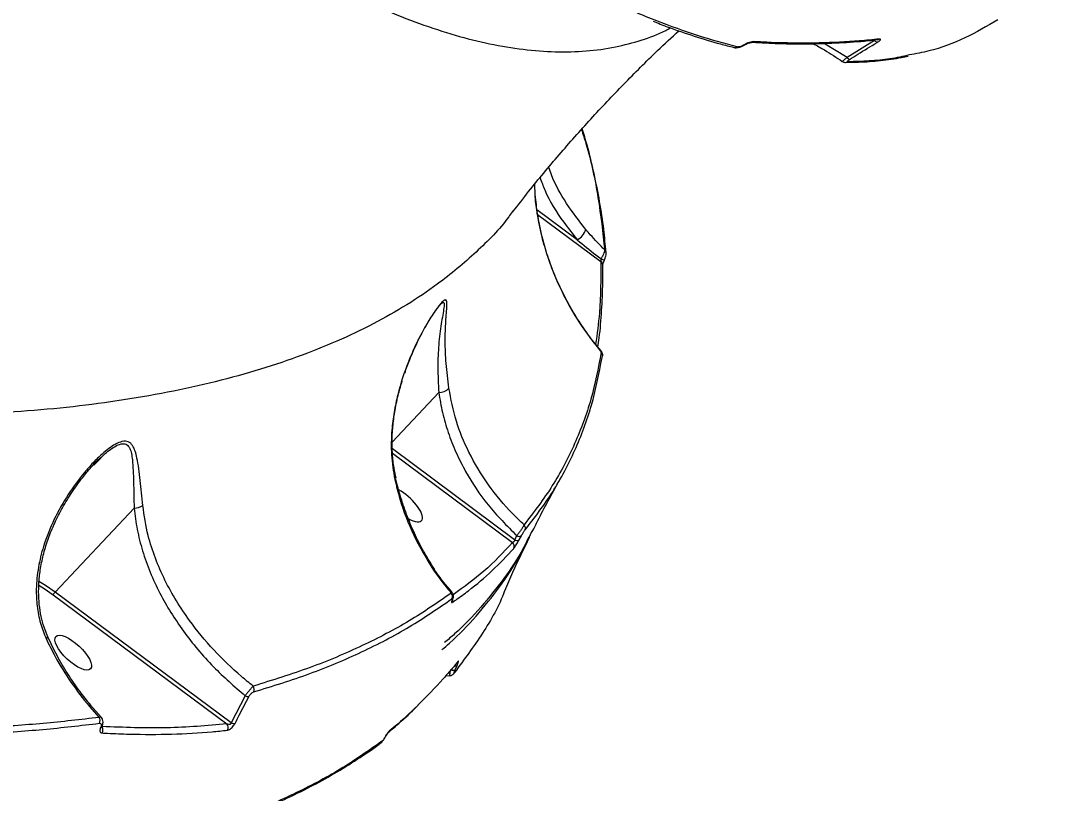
# Model space of a CAD drawing. Header units: millimetres. Extents: x -6328 to 5334, y -5037 to 4112.
# Drawn here: x -2780 to -2576.2, y 716.3 to 868.3 of the extents above; entities that cross this region are included whole.
import ezdxf

# ---------------------------------------------------------------- set-up
doc = ezdxf.new("R2010")
doc.units = ezdxf.units.MM
for name, color, linetype in [('DIKOM_ОБЪЕКТ', 7, 'Continuous'), ('DIKOM_РАЗМЕР_ЗОНА', 7, 'Continuous'), ('DIKOM_РАЗМЕР_ОБЪЕКТА', 7, 'Continuous')]:
    doc.layers.add(name, color=color, linetype=linetype)
doc.styles.add('style1', font='arial.ttf', dxfattribs={"width": 0.8})
doc.dimstyles.new('1-50', dxfattribs={"dimtxt": 300, "dimasz": 200, "dimexe": 100, "dimexo": 0, "dimgap": 100, "dimtad": 1, "dimtxsty": 'style1', "dimcen": 200, "dimclrd": 7, "dimclre": 7, "dimclrt": 7, "dimadec": 1, "dimazin": 2, "dimtfac": 1, "dimtmove": 0, "dimatfit": 2, "dimfxl": 0, "dimlwd": 25, "dimlwe": 18, "dimarcsym": 0})

# ---------------------------------------------------------------- blocks, each defined once
blk = doc.blocks.new('*D0')
at = {"layer": 'Defpoints', "color": 0, "transparency": 16777216}
for p in [(-3539.45, 760.32), (3333.52, 448.13), (3333.52, -4437.11)]:
    blk.add_point(p, dxfattribs=at)
at = {"layer": 'DIKOM_РАЗМЕР_ОБЪЕКТА', "color": 7, "lineweight": 18, "transparency": 16777216}
for p, q in [((-3539.45, 760.32), (-3539.45, -4537.11)), ((3333.52, 448.13), (3333.52, -4537.11))]:
    blk.add_line(p, q, dxfattribs=at)
at = {"layer": 'DIKOM_РАЗМЕР_ОБЪЕКТА', "color": 7, "lineweight": 25, "transparency": 16777216}
blk.add_line((-3339.45, -4437.11), (3133.52, -4437.11), dxfattribs=at)
at = {"layer": 'DIKOM_РАЗМЕР_ОБЪЕКТА', "color": 7, "transparency": 16777216}
for points in [[(-3339.45, -4403.77), (-3339.45, -4470.44), (-3539.45, -4437.11)], [(3133.52, -4403.77), (3133.52, -4470.44), (3333.52, -4437.11)]]:
    blk.add_solid(points, dxfattribs=at)
at = {"layer": 'DIKOM_РАЗМЕР_ОБЪЕКТА', "color": 7, "transparency": 16777216, "insert": (-102.96, -4183.94), "char_height": 300, "attachment_point": 5, "style": 'style1'}
blk.add_mtext('6900', dxfattribs=at)
blk = doc.blocks.new('*D2')
at = {"layer": 'Defpoints', "color": 0, "transparency": 16777216}
for p in [(-5303.77, 2121.42), (-1621.11, 2121.42), (560.33, -2395.62)]:
    blk.add_point(p, dxfattribs=at)
at = {"layer": 'DIKOM_РАЗМЕР_ОБЪЕКТА', "color": 7, "lineweight": 18, "transparency": 16777216}
for p, q in [((-1621.11, 2121.42), (-5403.77, 2121.42)), ((560.33, -2395.62), (-5403.77, -2395.62))]:
    blk.add_line(p, q, dxfattribs=at)
at = {"layer": 'DIKOM_РАЗМЕР_ОБЪЕКТА', "color": 7, "lineweight": 25, "transparency": 16777216}
blk.add_line((-5303.77, -2195.62), (-5303.77, 1921.42), dxfattribs=at)
at = {"layer": 'DIKOM_РАЗМЕР_ОБЪЕКТА', "color": 7, "transparency": 16777216}
for points in [[(-5337.11, 1921.42), (-5270.44, 1921.42), (-5303.77, 2121.42)], [(-5337.11, -2195.62), (-5270.44, -2195.62), (-5303.77, -2395.62)]]:
    blk.add_solid(points, dxfattribs=at)
at = {"layer": 'DIKOM_РАЗМЕР_ОБЪЕКТА', "color": 7, "transparency": 16777216, "insert": (-5556.94, -137.1), "char_height": 300, "attachment_point": 5, "rotation": 90, "style": 'style1'}
blk.add_mtext('4500', dxfattribs=at)
blk = doc.blocks.new('*D3')
at = {"layer": 'Defpoints', "color": 0, "transparency": 16777216}
for p in [(-1814.92, 4111.71), (-5877.98, -3895.62), (33.33, -3895.62)]:
    blk.add_point(p, dxfattribs=at)
at = {"layer": 'DIKOM_РАЗМЕР_ЗОНА', "color": 7, "lineweight": 18, "transparency": 16777216}
for p, q in [((-1814.92, 4111.71), (-5977.98, 4111.71)), ((33.33, -3895.62), (-5977.98, -3895.62))]:
    blk.add_line(p, q, dxfattribs=at)
at = {"layer": 'DIKOM_РАЗМЕР_ЗОНА', "color": 7, "lineweight": 25, "transparency": 16777216}
blk.add_line((-5877.98, 3911.71), (-5877.98, -3695.62), dxfattribs=at)
at = {"layer": 'DIKOM_РАЗМЕР_ЗОНА', "color": 7, "transparency": 16777216}
for points in [[(-5911.31, 3911.71), (-5844.65, 3911.71), (-5877.98, 4111.71)], [(-5911.31, -3695.62), (-5844.65, -3695.62), (-5877.98, -3895.62)]]:
    blk.add_solid(points, dxfattribs=at)
at = {"layer": 'DIKOM_РАЗМЕР_ЗОНА', "color": 7, "transparency": 16777216, "insert": (-6131.15, 108.05), "char_height": 300, "attachment_point": 5, "rotation": 90, "style": 'style1'}
blk.add_mtext('8000', dxfattribs=at)

msp = doc.modelspace()

# ---------------------------------------------------------------- linework, layer by layer
at = {"layer": 'DIKOM_ОБЪЕКТ', "color": 7, "linetype": 'Continuous', "lineweight": 15}
for p, q in [((-2611.921, 864.475), (-2617.351, 861.128)), ((-2611.367, 864.616), (-2611.39, 864.614)), ((-2611.367, 864.616), (-2611.37, 864.616)), ((-2637.49, 863.6), (-2637.482, 863.605)), ((-2617.351, 861.128), (-2621.997, 863.901)), ((-2678.888, 836.096), (-2678.79, 834.099)), ((-2683.118, 830.951), (-2683.225, 830.798)), ((-2670.46, 825.231), (-2678.424, 831.145)), ((-2678.282, 830.22), (-2665.793, 820.946)), ((-2665.129, 821.243), (-2665.059, 821.42)), ((-2665.125, 821.241), (-2665.125, 821.241)), ((-2706.894, 785.435), (-2697.723, 795.157)), ((-2682.804, 766.21), (-2706.857, 784.072)), ((-2706.834, 783.236), (-2683.193, 765.68)), ((-2765.632, 780.892), (-2764.343, 782.216)), ((-2706.24, 778.277), (-2706.238, 778.268)), ((-2773.264, 755.912), (-2757.691, 772.422)), ((-2682.36, 767.012), (-2682.804, 766.21)), ((-2681.909, 766.168), (-2681.466, 766.967)), ((-2773.6, 755.342), (-2739.428, 729.965)), ((-2738.604, 730.174), (-2773.264, 755.912)), ((-2694.492, 740.618), (-2694.106, 741.48)), ((-2696.31, 739.462), (-2695.606, 739.45)), ((-2735.848, 735.505), (-2738.604, 730.174)), ((-2766.502, 733.417), (-2764.575, 731.248)), ((-2764.153, 731.286), (-2766.267, 733.636))]:
    msp.add_line(p, q, dxfattribs=at)
at = {"layer": 'DIKOM_ОБЪЕКТ', "color": 7, "linetype": 'Continuous', "lineweight": 15, "flags": 128}
for points in [[(-2637.581, 863.605), (-2637.504, 863.595), (-2637.49, 863.6)], [(-2706.238, 778.268), (-2706.237, 778.266), (-2706.265, 778.175), (-2706.374, 778.069)], [(-2776.462, 757.253), (-2775.431, 756.614), (-2773.6, 755.342)], [(-2773.264, 755.912), (-2775.152, 757.224), (-2776.422, 758.005)], [(-2694.993, 754.458), (-2695.006, 754.43), (-2695.085, 754.317)], [(-2693.947, 742.248), (-2694.02, 742.117), (-2694.059, 742.065)], [(-2708.277, 727.383), (-2708.257, 727.378), (-2708.257, 727.379)]]:
    msp.add_lwpolyline(points, dxfattribs=at)
at = {"layer": 'DIKOM_ОБЪЕКТ', "color": 7, "linetype": 'Continuous', "lineweight": 15}
for centre, radius, start, end in [((-2466.207, 526.146), 472.974, 128.08672, 145.2572), ((-2611.109, 864.973), 0.953, 211.49827, 250.55411), ((-2611.455, 865.396), 0.786, 276.47027, 303.16502), ((-2639.446, 863.889), 0.842, 255.05076, 303.12895), ((-2636.105, 864.831), 0.743, 266.43784, 305.69983), ((-2617.64, 861.015), 0.869, 268.94625, 302.86274), ((-2616.544, 861.645), 0.958, 212.63291, 251.7384), ((-2672.079, 828.259), 3.434, 298.14107, 343.28902), ((-2665.603, 822.625), 0.83, 5.66566, 48.34712), ((-2663.919, 825.331), 4.265, 243.75844, 253.57549), ((-2666.25, 820.26), 0.824, 2.65713, 56.33579), ((-2666.315, 802.484), 0.86, 331.32238, 46.88758), ((-2697.727, 797.817), 2.66, 270.07014, 318.54574), ((-2757.761, 775.733), 3.313, 271.21055, 302.36786), ((-2681.621, 768.503), 0.957, 332.45158, 42.62739), ((-2681.876, 767.715), 0.853, 235.47258, 298.76002), ((-2683.841, 764.945), 0.98, 332.90106, 48.55388), ((-2682.321, 766.916), 0.855, 235.65153, 298.86919), ((-2698.88, 760.499), 0.275, 294.72252, 340.68569), ((-2772.388, 755.011), 1.257, 134.2108, 164.74645), ((-2696.028, 755.059), 1.01, 332.84224, 40.15126), ((-2695.887, 754.372), 0.965, 331.01388, 10.83305), ((-2775.209, 747.299), 0.574, 289.73707, 338.54375), ((-2694.896, 741.502), 0.972, 239.84127, 294.54659), ((-2694.431, 742.01), 0.622, 252.16421, 301.51981), ((-2735.179, 736.752), 1.127, 333.28452, 34.62876), ((-2735.293, 736.589), 1.217, 242.87641, 280.15236), ((-2767.734, 734.997), 2.003, 307.95726, 317.79693), ((-2765.617, 730.629), 1.212, 333.36226, 30.666), ((-2740.288, 729.269), 1.106, 330.49655, 38.99472), ((-2738.064, 731.276), 1.228, 243.87242, 281.04481), ((-2764.298, 729.614), 0.311, 276.46666, 330.82371), ((-2764.969, 728.786), 1.142, 327.92864, 35.10348), ((-2708.172, 728.841), 0.777, 310.1003, 336.98607), ((-2709.617, 726.893), 0.82, 306.2586, 336.47712)]:
    msp.add_arc(centre, radius, start, end, dxfattribs=at)
for start_param, end_param in [(3.2685895, 5.3406398), (2.1234115, 3.2685895)]:
    msp.add_ellipse((-2704.541, 773.136), major_axis=(-3.408, 3.188), ratio=0.3710053, start_param=start_param, end_param=end_param, dxfattribs=at)
msp.add_ellipse((-2769.688, 743.987), major_axis=(-3.408, 3.188), ratio=0.3710053, dxfattribs=at)
for points, knots in [([(-2754.743, 898.379), (-2751.398, 895.921), (-2744.696, 890.995), (-2734.929, 884.567), (-2725.383, 878.856), (-2716.651, 874.243), (-2708.695, 870.572), (-2701.464, 867.707), (-2694.448, 865.418), (-2687.637, 863.712), (-2681.062, 862.612), (-2674.726, 862.131), (-2668.668, 862.289), (-2663.022, 863.062), (-2657.819, 864.465), (-2654.232, 865.775), (-2652.422, 866.773), (-2652.114, 866.943)], [0, 0, 0, 0, 0.0793103, 0.1589138, 0.2387143, 0.3188132, 0.3850135, 0.451328, 0.5181795, 0.5851494, 0.6529768, 0.7209292, 0.7894466, 0.8580944, 0.9223913, 0.9867972, 1, 1, 1, 1]), ([(-2638.986, 863.184), (-2641.557, 863.887), (-2646.704, 865.294), (-2654.791, 868.229), (-2663.124, 871.717), (-2668.898, 874.589), (-2671.788, 876.026)], [0, 0, 0, 0, 0.2489043, 0.4982428, 0.7488998, 1, 1, 1, 1]), ([(-2587.67, 868.518), (-2589.798, 867.274), (-2594.061, 864.782), (-2599.923, 862.563), (-2603.783, 861.852), (-2605.077, 861.614)], [0, 0, 0, 0, 0.398675, 0.7984407, 1, 1, 1, 1]), ([(-2655.521, 868.245), (-2654.598, 867.878), (-2651.868, 866.795), (-2647.455, 865.303), (-2643.086, 863.947), (-2640.532, 863.319), (-2639.66, 863.104)], [0, 0, 0, 0, 0.1686101, 0.4987345, 0.8287369, 1, 1, 1, 1]), ([(-2683.132, 830.729), (-2682.105, 832.064), (-2679.182, 835.866), (-2674.072, 841.961), (-2667.846, 849.006), (-2661.37, 855.839), (-2655.59, 861.629), (-2651.858, 865.075), (-2650.458, 866.369)], [0, 0, 0, 0, 0.1065551, 0.3031844, 0.498424, 0.6922065, 0.8844879, 1, 1, 1, 1]), ([(-2635.985, 864.098), (-2634.259, 864.007), (-2630.435, 863.806), (-2624.733, 863.775), (-2618.866, 863.971), (-2614.422, 864.264), (-2611.997, 864.568), (-2611.389, 864.644)], [0, 0, 0, 0, 0.1988158, 0.440206, 0.6805952, 0.9199937, 1, 1, 1, 1]), ([(-2611.025, 864.739), (-2611.343, 864.704), (-2612.932, 864.531), (-2617.136, 864.164), (-2623.832, 863.88), (-2630.516, 863.956), (-2634.535, 864.167), (-2635.671, 864.227)], [0, 0, 0, 0, 0.0413727, 0.2068703, 0.53815, 0.8694302, 1, 1, 1, 1]), ([(-2611.426, 864.074), (-2611.317, 864.143), (-2611.098, 864.281), (-2610.872, 864.466), (-2610.753, 864.611), (-2610.749, 864.71), (-2610.849, 864.751), (-2610.974, 864.742), (-2611.025, 864.739)], [0, 0, 0, 0, 0.1643489, 0.329157, 0.4897515, 0.661608, 0.8613781, 1, 1, 1, 1]), ([(-2639.647, 863.075), (-2639.559, 863.057), (-2639.331, 863.009), (-2638.895, 863.047), (-2638.341, 863.184), (-2637.921, 863.381), (-2637.736, 863.468)], [0, 0, 0, 0, 0.13988, 0.3612502, 0.7191465, 1, 1, 1, 1]), ([(-2637.581, 863.605), (-2637.621, 863.582), (-2637.781, 863.49), (-2638.089, 863.348), (-2638.458, 863.226), (-2638.779, 863.161), (-2638.917, 863.176), (-2638.986, 863.184)], [0, 0, 0, 0, 0.0798484, 0.318135, 0.5555822, 0.7774002, 1, 1, 1, 1]), ([(-2637.736, 863.468), (-2637.721, 863.475), (-2637.633, 863.512), (-2637.558, 863.566), (-2637.496, 863.611)], [0, 0, 0, 0, 0.1747895, 1, 1, 1, 1]), ([(-2635.671, 864.227), (-2635.796, 864.223), (-2636.047, 864.216), (-2636.567, 864.075), (-2637.104, 863.868), (-2637.432, 863.687), (-2637.581, 863.605)], [0, 0, 0, 0, 0.2591499, 0.5177317, 0.7812284, 1, 1, 1, 1]), ([(-2637.481, 863.602), (-2637.436, 863.63), (-2637.295, 863.714), (-2637.003, 863.851), (-2636.656, 863.984), (-2636.361, 864.062), (-2636.2, 864.089), (-2636.134, 864.088), (-2636.146, 864.089), (-2636.147, 864.089)], [0, 0, 0, 0, 0.0899515, 0.2782624, 0.4994753, 0.710137, 0.8688953, 0.9819806, 1, 1, 1, 1]), ([(-2624.016, 863.837), (-2623.265, 863.428), (-2621.285, 862.35), (-2619.431, 861.107), (-2618.279, 860.335)], [0, 0, 0, 0, 0.3789801, 1, 1, 1, 1]), ([(-2616.844, 860.735), (-2616.306, 861.072), (-2614.51, 862.197), (-2612.696, 863.301), (-2611.426, 864.074)], [0, 0, 0, 0, 0.2996328, 1, 1, 1, 1]), ([(-2618.277, 860.336), (-2618.204, 860.293), (-2618.052, 860.201), (-2617.824, 860.15), (-2617.693, 860.151), (-2617.642, 860.152)], [0, 0, 0, 0, 0.3568196, 0.7472471, 1, 1, 1, 1]), ([(-2617.351, 861.128), (-2617.496, 861.004), (-2617.788, 860.755), (-2618.097, 860.492), (-2618.27, 860.347), (-2618.269, 860.35), (-2618.269, 860.352)], [0, 0, 0, 0, 0.274137, 0.5484225, 0.8207593, 1, 1, 1, 1]), ([(-2617.434, 860.186), (-2616.656, 860.185), (-2614.385, 860.18), (-2610.78, 860.494), (-2607.521, 860.898), (-2605.755, 861.298), (-2605.327, 861.394)], [0, 0, 0, 0, 0.1834829, 0.5358649, 0.8875551, 1, 1, 1, 1]), ([(-2617.169, 860.285), (-2617.175, 860.286), (-2617.223, 860.286), (-2617.278, 860.305), (-2617.28, 860.37), (-2617.205, 860.468), (-2617.059, 860.594), (-2616.916, 860.688), (-2616.844, 860.735)], [0, 0, 0, 0, 0.0354343, 0.257347, 0.4482178, 0.6281242, 0.8143664, 1, 1, 1, 1]), ([(-2605.077, 861.614), (-2606.344, 861.324), (-2610.15, 860.452), (-2614.36, 860.352), (-2617.169, 860.285)], [0, 0, 0, 0, 0.3327035, 1, 1, 1, 1]), ([(-2669.613, 846.929), (-2669.323, 846.02), (-2667.859, 841.434), (-2666.198, 833.476), (-2665.434, 826.659), (-2665.051, 823.245)], [0, 0, 0, 0, 0.1098434, 0.5542996, 1, 1, 1, 1]), ([(-2664.797, 822.704), (-2664.93, 824.224), (-2665.216, 827.516), (-2666.005, 832.705), (-2667.104, 838.237), (-2668.253, 843.033), (-2669.146, 846.017), (-2669.468, 847.094)], [0, 0, 0, 0, 0.1943362, 0.4207347, 0.6469972, 0.8726554, 1, 1, 1, 1]), ([(-2668.79, 827.272), (-2670.09, 828.954), (-2672.714, 832.352), (-2675.039, 836.533), (-2675.904, 838.996), (-2676.076, 839.483)], [0, 0, 0, 0, 0.4403286, 0.8892317, 1, 1, 1, 1]), ([(-2677.775, 837.436), (-2677.484, 836.633), (-2676.369, 833.562), (-2673.826, 829.465), (-2671.366, 826.371), (-2670.46, 825.231)], [0, 0, 0, 0, 0.1827956, 0.6987229, 1, 1, 1, 1]), ([(-2678.79, 834.099), (-2678.652, 832.807), (-2678.237, 828.926), (-2676.652, 822.447), (-2673.774, 815.284), (-2670.125, 808.742), (-2667.202, 805), (-2665.727, 803.112)], [0, 0, 0, 0, 0.1161126, 0.348861, 0.5873476, 0.791863, 1, 1, 1, 1]), ([(-2678.322, 830.429), (-2678.339, 830.512), (-2678.579, 831.742), (-2678.677, 832.982), (-2678.768, 834.139)], [0, 0, 0, 0, 0.0670901, 1, 1, 1, 1]), ([(-2683.225, 830.798), (-2683.464, 830.448), (-2685.43, 827.577), (-2690.269, 822.742), (-2697.044, 817.001), (-2703.956, 812.374), (-2710.555, 808.633), (-2717.741, 805.212), (-2725.5, 802.121), (-2733.857, 799.363), (-2742.775, 796.961), (-2752.252, 794.925), (-2762.068, 793.298), (-2772.172, 792.066), (-2782.53, 791.206), (-2793.302, 790.704), (-2803.576, 790.574), (-2813.217, 790.723), (-2822.143, 791.065), (-2831.273, 791.622), (-2841.651, 792.459), (-2849.127, 793.295), (-2853.414, 793.774)], [0, 0, 0, 0, 0.0102855, 0.0842928, 0.1585654, 0.2106711, 0.2629601, 0.3153408, 0.3683845, 0.4215227, 0.4753349, 0.5292447, 0.5833504, 0.6347437, 0.6861371, 0.7378668, 0.7895966, 0.8288741, 0.8681516, 0.9075771, 0.9470026, 1, 1, 1, 1]), ([(-2665.664, 803.257), (-2666.157, 803.834), (-2667.544, 805.454), (-2669.573, 808.316), (-2671.753, 811.804), (-2673.66, 815.436), (-2675.293, 819.163), (-2676.625, 822.959), (-2677.666, 826.715), (-2678.109, 829.22), (-2678.322, 830.429)], [0, 0, 0, 0, 0.0742157, 0.2086887, 0.3431891, 0.4777128, 0.6120963, 0.744661, 0.876689, 1, 1, 1, 1]), ([(-2665.051, 823.245), (-2666.021, 824.231), (-2667.32, 825.551), (-2668.493, 826.924), (-2668.79, 827.272)], [0, 0, 0, 0, 0.7468213, 1, 1, 1, 1]), ([(-2670.46, 825.231), (-2669.236, 824.239), (-2667.694, 822.989), (-2666.128, 821.76), (-2665.805, 821.506)], [0, 0, 0, 0, 0.7939405, 1, 1, 1, 1]), ([(-2665.051, 823.245), (-2665.064, 823.133), (-2665.089, 822.91), (-2665.292, 822.404), (-2665.546, 821.917), (-2665.736, 821.616), (-2665.805, 821.506)], [0, 0, 0, 0, 0.2783905, 0.5566671, 0.8378786, 1, 1, 1, 1]), ([(-2665.059, 821.42), (-2665.016, 821.524), (-2664.89, 821.832), (-2664.775, 822.25), (-2664.784, 822.569), (-2664.787, 822.701)], [0, 0, 0, 0, 0.2304971, 0.6834764, 1, 1, 1, 1]), ([(-2665.793, 820.946), (-2665.815, 817.526), (-2665.852, 811.867), (-2666.56, 806.706), (-2666.841, 804.663)], [0, 0, 0, 0, 0.6043075, 1, 1, 1, 1]), ([(-2666.378, 804.11), (-2666.291, 804.717), (-2665.956, 807.049), (-2665.636, 811.298), (-2665.404, 816.082), (-2665.439, 819.15), (-2665.452, 820.3)], [0, 0, 0, 0, 0.1192447, 0.4580489, 0.796884, 1, 1, 1, 1]), ([(-2665.805, 821.506), (-2665.806, 821.48), (-2665.81, 821.389), (-2665.812, 821.236), (-2665.807, 821.062), (-2665.797, 820.983), (-2665.793, 820.946)], [0, 0, 0, 0, 0.1262397, 0.4366032, 0.7262042, 1, 1, 1, 1]), ([(-2665.426, 820.285), (-2665.426, 820.284), (-2665.426, 820.277), (-2665.423, 820.326), (-2665.403, 820.433), (-2665.351, 820.639), (-2665.259, 820.921), (-2665.169, 821.134), (-2665.123, 821.24)], [0, 0, 0, 0, 0.0416782, 0.1530787, 0.3021117, 0.5005829, 0.7490341, 1, 1, 1, 1]), ([(-2695.733, 796.056), (-2695.937, 797.693), (-2696.35, 801.012), (-2696.494, 805.376), (-2696.38, 808.615), (-2696.213, 810.847), (-2696.105, 812.319), (-2696.125, 813.286), (-2696.452, 813.504), (-2697.051, 813.042), (-2697.819, 812.119), (-2698.643, 810.963), (-2699.961, 808.926), (-2701.758, 805.706), (-2704, 800.731), (-2705.594, 795.862), (-2706.557, 791.3), (-2707.048, 787.353), (-2707.174, 782.868), (-2706.643, 779.685), (-2706.374, 778.069)], [0, 0, 0, 0, 0.0820687, 0.1664748, 0.2508371, 0.2940036, 0.3376005, 0.3839912, 0.4157853, 0.4428447, 0.469835, 0.4939799, 0.5187256, 0.588613, 0.6603826, 0.7589133, 0.8094734, 0.8604908, 0.9291629, 1, 1, 1, 1]), ([(-2700.911, 807.072), (-2700.547, 807.731), (-2699.917, 808.872), (-2699.03, 810.293), (-2698.335, 811.321), (-2697.844, 811.98), (-2697.522, 812.363), (-2697.459, 812.426), (-2697.448, 812.437)], [0, 0, 0, 0, 0.3039546, 0.5255801, 0.7094383, 0.8636619, 0.9769273, 1, 1, 1, 1]), ([(-2697.445, 812.434), (-2697.425, 812.459), (-2697.172, 812.763), (-2696.838, 812.968), (-2696.603, 812.774), (-2696.693, 811.853), (-2696.939, 810.446), (-2697.342, 808.108), (-2697.764, 804.751), (-2697.991, 800.232), (-2697.813, 796.861), (-2697.723, 795.157)], [0, 0, 0, 0, 0.0046985, 0.0581707, 0.122796, 0.2094179, 0.307202, 0.4063772, 0.610301, 0.8029642, 1, 1, 1, 1]), ([(-2704.41, 799.007), (-2704.096, 799.906), (-2703.437, 801.793), (-2702.247, 804.445), (-2701.381, 806.24), (-2700.926, 807.045), (-2700.911, 807.072)], [0, 0, 0, 0, 0.3190037, 0.6701672, 0.988922, 1, 1, 1, 1]), ([(-2665.708, 803.22), (-2665.699, 803.219), (-2665.678, 803.217), (-2665.71, 803.149), (-2665.727, 803.112)], [0, 0, 0, 0, 0.4514843, 1, 1, 1, 1]), ([(-2665.467, 802.359), (-2665.458, 802.414), (-2665.436, 802.554), (-2665.468, 802.827), (-2665.555, 803.079), (-2665.665, 803.192), (-2665.7, 803.228)], [0, 0, 0, 0, 0.2100511, 0.5273506, 0.8495815, 1, 1, 1, 1]), ([(-2665.727, 803.112), (-2666.332, 799.993), (-2667.544, 793.744), (-2670.839, 785.01), (-2675.135, 776.714), (-2678.987, 771.674), (-2680.916, 769.151)], [0, 0, 0, 0, 0.2481019, 0.4969506, 0.748088, 1, 1, 1, 1]), ([(-2680.772, 768.06), (-2678.868, 770.548), (-2675.054, 775.533), (-2670.751, 783.788), (-2667.41, 792.567), (-2666.178, 798.9), (-2665.561, 802.072)], [0, 0, 0, 0, 0.248104, 0.4969539, 0.7480901, 1, 1, 1, 1]), ([(-2706.113, 778.298), (-2706.26, 778.98), (-2706.595, 780.538), (-2706.867, 783.088), (-2706.953, 785.914), (-2706.76, 788.821), (-2706.332, 791.86), (-2705.732, 794.751), (-2705.167, 796.612), (-2704.922, 797.422)], [0, 0, 0, 0, 0.1096738, 0.2504204, 0.3961473, 0.5450855, 0.6979131, 0.8686135, 1, 1, 1, 1]), ([(-2697.723, 795.157), (-2697.502, 793.843), (-2697.059, 791.205), (-2695.907, 787.287), (-2694.395, 783.41), (-2691.949, 778.563), (-2688.196, 772.866), (-2684.321, 768.98), (-2682.36, 767.012)], [0, 0, 0, 0, 0.1259502, 0.2528128, 0.3825023, 0.5131454, 0.7535727, 1, 1, 1, 1]), ([(-2680.916, 769.151), (-2681.666, 769.859), (-2684.252, 772.304), (-2688.137, 776.981), (-2691.837, 783.153), (-2694.485, 789.571), (-2695.314, 793.88), (-2695.733, 796.056)], [0, 0, 0, 0, 0.0953049, 0.3289405, 0.5680093, 0.7817927, 1, 1, 1, 1]), ([(-2755.988, 772.935), (-2756.155, 774.621), (-2756.408, 777.171), (-2756.763, 780.207), (-2757.067, 782.134), (-2757.454, 783.67), (-2757.958, 784.82), (-2758.764, 785.598), (-2759.985, 785.651), (-2761.366, 785.054), (-2762.697, 784.165), (-2764.173, 782.949), (-2765.79, 781.371), (-2768.09, 778.782), (-2770.773, 775.136), (-2773.538, 770.267), (-2775.485, 765.42), (-2776.627, 760.784), (-2777.035, 756.832), (-2776.859, 753.124), (-2776.249, 749.811), (-2775.418, 747.755), (-2775.016, 746.76)], [0, 0, 0, 0, 0.0866941, 0.1311764, 0.1760726, 0.2081975, 0.2409001, 0.2744194, 0.3082509, 0.337742, 0.3650519, 0.393035, 0.4327007, 0.4727589, 0.5545429, 0.6396923, 0.7264108, 0.7889965, 0.8528476, 0.9020912, 0.9525885, 1, 1, 1, 1]), ([(-2764.343, 782.216), (-2764.118, 782.456), (-2763.55, 783.062), (-2762.554, 783.84), (-2761.399, 784.639), (-2760.241, 785.142), (-2759.541, 785.114), (-2758.955, 784.833), (-2758.525, 784.269), (-2758.203, 783.178), (-2757.992, 781.722), (-2757.875, 779.847), (-2757.786, 776.767), (-2757.729, 774.168), (-2757.691, 772.422)], [0, 0, 0, 0, 0.0398049, 0.1007327, 0.1628599, 0.2303372, 0.2965793, 0.3092076, 0.3882006, 0.4620925, 0.5375878, 0.6508828, 0.7653175, 1, 1, 1, 1]), ([(-2774.65, 747.101), (-2774.852, 747.551), (-2775.353, 748.662), (-2775.902, 750.599), (-2776.331, 752.89), (-2776.523, 755.345), (-2776.461, 757.936), (-2776.13, 760.693), (-2775.514, 763.58), (-2774.584, 766.561), (-2773.35, 769.563), (-2771.809, 772.574), (-2769.959, 775.574), (-2768.047, 778.214), (-2766.29, 780.34), (-2765.134, 781.612), (-2764.533, 782.149), (-2764.404, 782.264)], [0, 0, 0, 0, 0.0375308, 0.0928439, 0.1513782, 0.2132905, 0.2787308, 0.3479849, 0.4247308, 0.5044173, 0.5877686, 0.6752123, 0.7669311, 0.863086, 0.9311121, 0.9852689, 1, 1, 1, 1]), ([(-2706.374, 778.069), (-2706.063, 776.798), (-2705.15, 773.071), (-2702.83, 766.967), (-2700.131, 762.507), (-2698.765, 760.249)], [0, 0, 0, 0, 0.2035485, 0.5968373, 1, 1, 1, 1]), ([(-2698.572, 760.439), (-2699.224, 761.463), (-2700.588, 763.606), (-2702.35, 767.042), (-2703.93, 770.683), (-2705.197, 774.428), (-2705.931, 776.972), (-2706.176, 778.265), (-2706.178, 778.276)], [0, 0, 0, 0, 0.1851952, 0.38753, 0.5907951, 0.7945653, 0.9982833, 1, 1, 1, 1]), ([(-2679.21, 768.001), (-2678.959, 768.499), (-2677.403, 771.594), (-2675.612, 775.03), (-2673.932, 777.908), (-2673.726, 778.261)], [0, 0, 0, 0, 0.1438778, 0.8950398, 1, 1, 1, 1]), ([(-2734.252, 737.393), (-2735.026, 738.022), (-2737.773, 740.254), (-2742.131, 744.466), (-2746.328, 749.525), (-2749.439, 754.176), (-2751.7, 758.262), (-2753.568, 762.552), (-2755.177, 767.444), (-2755.696, 770.958), (-2755.988, 772.935)], [0, 0, 0, 0, 0.0672692, 0.2386087, 0.4121732, 0.520863, 0.630243, 0.7420328, 0.8547814, 1, 1, 1, 1]), ([(-2757.691, 772.422), (-2757.517, 771.013), (-2757.169, 768.185), (-2756.077, 763.97), (-2754.587, 759.789), (-2752.707, 755.739), (-2750.502, 751.862), (-2748.002, 748.154), (-2745.186, 744.581), (-2741.278, 740.227), (-2737.972, 737.352), (-2735.848, 735.505)], [0, 0, 0, 0, 0.1002261, 0.2013165, 0.3048778, 0.409185, 0.5093687, 0.6100991, 0.7124192, 0.8152392, 1, 1, 1, 1]), ([(-2680.916, 769.151), (-2680.967, 769.044), (-2681.069, 768.83), (-2681.368, 768.351), (-2681.734, 767.822), (-2682.081, 767.359), (-2682.285, 767.106), (-2682.36, 767.012)], [0, 0, 0, 0, 0.2193575, 0.4388247, 0.6560351, 0.873298, 1, 1, 1, 1]), ([(-2697.119, 744.58), (-2696.612, 745.001), (-2694.122, 747.07), (-2690.279, 751.157), (-2685.655, 756.882), (-2682.198, 762.093), (-2680.538, 765.521), (-2679.932, 766.772)], [0, 0, 0, 0, 0.0664396, 0.3263601, 0.5867499, 0.8492635, 1, 1, 1, 1]), ([(-2679.292, 768.043), (-2679.871, 766.862), (-2681.483, 763.578), (-2684.839, 758.53), (-2689.355, 752.911), (-2693.291, 748.724), (-2695.919, 746.538), (-2696.591, 745.98)], [0, 0, 0, 0, 0.1429599, 0.3976999, 0.6544826, 0.9117159, 1, 1, 1, 1]), ([(-2684.714, 756.18), (-2684.193, 757.4), (-2682.672, 760.961), (-2680.958, 764.438), (-2679.832, 766.723)], [0, 0, 0, 0, 0.342805, 1, 1, 1, 1]), ([(-2681.466, 766.967), (-2681.424, 767.042), (-2681.335, 767.2), (-2681.178, 767.461), (-2681.017, 767.716), (-2680.87, 767.934), (-2680.805, 768.018), (-2680.772, 768.06)], [0, 0, 0, 0, 0.1798431, 0.3800933, 0.581207, 0.7906976, 1, 1, 1, 1]), ([(-2695.043, 753.904), (-2694.826, 754.051), (-2693.742, 754.785), (-2691.03, 756.763), (-2687.105, 760.039), (-2684.348, 763.011), (-2682.969, 764.499)], [0, 0, 0, 0, 0.0480628, 0.2403225, 0.6198794, 1, 1, 1, 1]), ([(-2683.193, 765.68), (-2685.007, 763.737), (-2688.536, 759.956), (-2692.799, 756.888), (-2694.87, 755.396)], [0, 0, 0, 0, 0.5139669, 1, 1, 1, 1]), ([(-2682.804, 766.21), (-2682.809, 766.163), (-2682.818, 766.079), (-2682.852, 765.976), (-2682.892, 765.888), (-2682.929, 765.83), (-2682.986, 765.763), (-2683.031, 765.727), (-2683.108, 765.686), (-2683.155, 765.682), (-2683.193, 765.68)], [0, 0, 0, 0, 0.1793224, 0.3191654, 0.36903, 0.5165529, 0.5564664, 0.716577, 0.7656539, 1, 1, 1, 1]), ([(-2682.969, 764.499), (-2682.919, 764.56), (-2682.819, 764.684), (-2682.592, 765.02), (-2682.343, 765.417), (-2682.104, 765.818), (-2681.971, 766.057), (-2681.909, 766.168)], [0, 0, 0, 0, 0.2131431, 0.4264747, 0.630601, 0.8289228, 1, 1, 1, 1]), ([(-2695.061, 755.85), (-2695.534, 756.386), (-2696.722, 757.736), (-2697.885, 759.279), (-2698.543, 760.302), (-2698.616, 760.414)], [0, 0, 0, 0, 0.3701422, 0.9308351, 1, 1, 1, 1]), ([(-2698.765, 760.249), (-2697.796, 758.902), (-2696.678, 757.348), (-2695.423, 755.903), (-2695.256, 755.71)], [0, 0, 0, 0, 0.8666345, 1, 1, 1, 1]), ([(-2695.256, 755.71), (-2697.952, 753.846), (-2703.352, 750.113), (-2712.695, 745.264), (-2722.876, 740.925), (-2730.456, 738.571), (-2734.252, 737.393)], [0, 0, 0, 0, 0.2482753, 0.4972305, 0.7482641, 1, 1, 1, 1]), ([(-2734.173, 736.246), (-2730.424, 737.41), (-2722.915, 739.741), (-2712.752, 744.057), (-2703.337, 748.926), (-2697.867, 752.705), (-2695.129, 754.598)], [0, 0, 0, 0, 0.2482771, 0.497233, 0.7482654, 1, 1, 1, 1]), ([(-2695.097, 755.82), (-2695.109, 755.822), (-2695.128, 755.825), (-2695.22, 755.742), (-2695.256, 755.71)], [0, 0, 0, 0, 0.6208868, 1, 1, 1, 1]), ([(-2695.085, 754.317), (-2695.126, 754.215), (-2695.206, 754.009), (-2695.201, 753.86), (-2695.127, 753.851), (-2695.058, 753.894), (-2695.043, 753.904)], [0, 0, 0, 0, 0.3053848, 0.6114671, 0.9125837, 1, 1, 1, 1]), ([(-2695.129, 754.598), (-2695.114, 754.608), (-2695.058, 754.645), (-2695.003, 754.641), (-2695, 754.536), (-2695.057, 754.39), (-2695.085, 754.317)], [0, 0, 0, 0, 0.1085438, 0.3983746, 0.6996392, 1, 1, 1, 1]), ([(-2694.996, 754.459), (-2694.975, 754.506), (-2694.897, 754.681), (-2694.826, 754.932), (-2694.825, 755.294), (-2694.904, 755.593), (-2695.034, 755.75), (-2695.093, 755.822)], [0, 0, 0, 0, 0.1142512, 0.4306888, 0.623347, 0.8287544, 1, 1, 1, 1]), ([(-2695.034, 754.352), (-2695.035, 754.351), (-2695.036, 754.346), (-2695.024, 754.385), (-2695, 754.439), (-2694.989, 754.466)], [0, 0, 0, 0, 0.1621507, 0.5843165, 1, 1, 1, 1]), ([(-2684.755, 756.196), (-2684.763, 756.173), (-2685.832, 753.193), (-2688.957, 747.724), (-2692.725, 742.633), (-2694.612, 740.083)], [0, 0, 0, 0, 0.0038951, 0.5011814, 1, 1, 1, 1]), ([(-2775.016, 746.76), (-2774.436, 745.57), (-2772.998, 742.617), (-2770.217, 738.096), (-2767.745, 734.983), (-2766.502, 733.417)], [0, 0, 0, 0, 0.2512749, 0.6234754, 1, 1, 1, 1]), ([(-2766.234, 733.664), (-2766.966, 734.562), (-2768.585, 736.548), (-2770.797, 739.818), (-2772.92, 743.385), (-2774.097, 745.858), (-2774.681, 747.085)], [0, 0, 0, 0, 0.2177969, 0.4814559, 0.7426504, 1, 1, 1, 1]), ([(-2693.947, 742.248), (-2694.132, 742.02), (-2695.061, 740.879), (-2697.546, 737.97), (-2700.125, 735.367), (-2701.835, 733.641)], [0, 0, 0, 0, 0.0777578, 0.3888027, 1, 1, 1, 1]), ([(-2694.106, 741.48), (-2694.047, 741.615), (-2693.929, 741.885), (-2693.825, 742.181), (-2693.794, 742.345), (-2693.834, 742.373), (-2693.91, 742.289), (-2693.947, 742.248)], [0, 0, 0, 0, 0.2064332, 0.4133689, 0.6142255, 0.8134787, 1, 1, 1, 1]), ([(-2694.059, 742.065), (-2694.057, 742.067), (-2694.054, 742.072), (-2694.056, 742.069), (-2694.058, 742.067)], [0, 0, 0, 0, 0.3671828, 1, 1, 1, 1]), ([(-2695.384, 740.662), (-2695.43, 740.467), (-2695.523, 740.079), (-2695.603, 739.679), (-2695.632, 739.47), (-2695.612, 739.487), (-2695.605, 739.492)], [0, 0, 0, 0, 0.2882978, 0.5767965, 0.8607444, 1, 1, 1, 1]), ([(-2694.612, 740.083), (-2694.63, 740.063), (-2694.672, 740.016), (-2694.7, 740.027), (-2694.683, 740.134), (-2694.613, 740.338), (-2694.532, 740.525), (-2694.492, 740.618)], [0, 0, 0, 0, 0.148787, 0.348725, 0.5573395, 0.7790753, 1, 1, 1, 1]), ([(-2695.605, 739.476), (-2695.536, 739.473), (-2695.379, 739.468), (-2695.156, 739.544), (-2694.96, 739.659), (-2694.816, 739.789), (-2694.73, 739.884), (-2694.689, 739.945), (-2694.676, 739.965)], [0, 0, 0, 0, 0.171734, 0.3890783, 0.581199, 0.7501065, 0.9204448, 1, 1, 1, 1]), ([(-2734.252, 737.393), (-2734.348, 737.294), (-2734.539, 737.098), (-2734.942, 736.638), (-2735.365, 736.128), (-2735.669, 735.742), (-2735.817, 735.546), (-2735.848, 735.505)], [0, 0, 0, 0, 0.2435262, 0.4875448, 0.7197754, 0.941836, 1, 1, 1, 1]), ([(-2735.078, 735.391), (-2735.051, 735.439), (-2734.982, 735.561), (-2734.824, 735.774), (-2734.614, 735.989), (-2734.379, 736.166), (-2734.246, 736.217), (-2734.173, 736.246)], [0, 0, 0, 0, 0.1207619, 0.307548, 0.5229351, 0.737447, 1, 1, 1, 1]), ([(-2737.828, 730.071), (-2737.558, 730.604), (-2736.657, 732.384), (-2735.729, 734.152), (-2735.078, 735.391)], [0, 0, 0, 0, 0.2996328, 1, 1, 1, 1]), ([(-2707.592, 728.351), (-2706.914, 728.919), (-2704.948, 730.565), (-2703.18, 732.274), (-2702.022, 733.393)], [0, 0, 0, 0, 0.3449843, 1, 1, 1, 1]), ([(-2701.835, 733.641), (-2701.842, 733.633), (-2703.527, 731.877), (-2705.496, 730.204), (-2707.456, 728.538)], [0, 0, 0, 0, 0.0046358, 1, 1, 1, 1]), ([(-2811.583, 727.824), (-2807.424, 727.771), (-2799.099, 727.665), (-2787.14, 728.047), (-2775.539, 728.793), (-2768.204, 729.655), (-2764.534, 730.086)], [0, 0, 0, 0, 0.2489045, 0.498243, 0.7488998, 1, 1, 1, 1]), ([(-2764.575, 731.248), (-2768.208, 730.821), (-2775.481, 729.968), (-2787.027, 729.222), (-2799, 728.836), (-2807.371, 728.943), (-2811.561, 728.997)], [0, 0, 0, 0, 0.2489042, 0.4982426, 0.7488996, 1, 1, 1, 1]), ([(-2764.17, 731.271), (-2764.218, 731.3), (-2764.303, 731.351), (-2764.494, 731.278), (-2764.575, 731.248)], [0, 0, 0, 0, 0.574408, 1, 1, 1, 1]), ([(-2764.534, 730.086), (-2764.497, 730.088), (-2764.375, 730.096), (-2764.226, 730.024), (-2764.141, 729.844), (-2764.145, 729.599), (-2764.224, 729.403), (-2764.263, 729.305)], [0, 0, 0, 0, 0.1043526, 0.3453588, 0.5759422, 0.7877488, 1, 1, 1, 1]), ([(-2764.032, 729.464), (-2764.016, 729.493), (-2763.874, 729.753), (-2763.775, 730.213), (-2763.857, 730.791), (-2764.01, 731.15), (-2764.157, 731.26), (-2764.168, 731.269)], [0, 0, 0, 0, 0.0484638, 0.437523, 0.7193042, 0.977316, 1, 1, 1, 1]), ([(-2739.428, 729.965), (-2743.321, 729.622), (-2751.121, 728.935), (-2759.726, 729.273), (-2764.035, 729.443)], [0, 0, 0, 0, 0.4991744, 1, 1, 1, 1]), ([(-2738.604, 730.174), (-2738.607, 730.136), (-2738.611, 730.074), (-2738.652, 729.993), (-2738.706, 729.935), (-2738.779, 729.891), (-2738.909, 729.853), (-2739.141, 729.856), (-2739.315, 729.923), (-2739.428, 729.965)], [0, 0, 0, 0, 0.1044812, 0.1740915, 0.2297651, 0.3047724, 0.3966989, 0.6086532, 1, 1, 1, 1]), ([(-2739.325, 728.724), (-2739.19, 728.759), (-2738.967, 728.816), (-2738.571, 729.104), (-2738.243, 729.435), (-2737.986, 729.78), (-2737.875, 729.984), (-2737.828, 730.071)], [0, 0, 0, 0, 0.3038664, 0.5023335, 0.7017042, 0.8732905, 1, 1, 1, 1]), ([(-2764.263, 729.305), (-2764.32, 729.163), (-2764.434, 728.881), (-2764.435, 728.533), (-2764.316, 728.258), (-2764.111, 728.207), (-2764.002, 728.18)], [0, 0, 0, 0, 0.2322168, 0.4640132, 0.7140228, 1, 1, 1, 1]), ([(-2764.092, 729.282), (-2764.092, 729.28), (-2764.092, 729.271), (-2764.081, 729.343), (-2764.039, 729.432), (-2764.022, 729.467)], [0, 0, 0, 0, 0.2335918, 0.6957169, 1, 1, 1, 1]), ([(-2764.002, 728.18), (-2763.64, 728.16), (-2761.832, 728.06), (-2757.191, 727.883), (-2750.263, 727.89), (-2743.9, 728.243), (-2740.333, 728.618), (-2739.325, 728.724)], [0, 0, 0, 0, 0.0413727, 0.2068702, 0.5381497, 0.8694287, 1, 1, 1, 1]), ([(-2707.456, 728.538), (-2707.525, 728.471), (-2707.661, 728.338), (-2707.919, 727.985), (-2708.13, 727.649), (-2708.245, 727.442), (-2708.277, 727.383)], [0, 0, 0, 0, 0.2927471, 0.5849578, 0.8819794, 1, 1, 1, 1]), ([(-2708.254, 727.377), (-2708.208, 727.462), (-2708.098, 727.665), (-2707.921, 727.935), (-2707.772, 728.136), (-2707.684, 728.235), (-2707.671, 728.246), (-2707.666, 728.251)], [0, 0, 0, 0, 0.2003252, 0.4811986, 0.7123418, 0.8817494, 1, 1, 1, 1]), ([(-2748.239, 707.689), (-2747.082, 708.023), (-2743.897, 708.941), (-2738.947, 710.639), (-2733.378, 712.762), (-2728.077, 715.062), (-2723.038, 717.53), (-2718.249, 720.162), (-2713.737, 722.983), (-2710.704, 725.016), (-2709.254, 726.155), (-2709.14, 726.245)], [0, 0, 0, 0, 0.0747721, 0.2058139, 0.3367736, 0.4673848, 0.5975655, 0.7277003, 0.8581686, 0.9888528, 1, 1, 1, 1]), ([(-2708.865, 726.566), (-2711.549, 724.689), (-2716.924, 720.932), (-2726.231, 716.047), (-2736.378, 711.672), (-2743.938, 709.294), (-2747.723, 708.104)], [0, 0, 0, 0, 0.2482766, 0.4972325, 0.7482654, 1, 1, 1, 1]), ([(-2709.15, 726.242), (-2709.1, 726.272), (-2708.954, 726.359), (-2708.751, 726.612), (-2708.489, 726.961), (-2708.324, 727.266), (-2708.262, 727.38)], [0, 0, 0, 0, 0.1214962, 0.3548095, 0.7571578, 1, 1, 1, 1]), ([(-2708.277, 727.383), (-2708.314, 727.316), (-2708.407, 727.15), (-2708.565, 726.907), (-2708.734, 726.682), (-2708.822, 726.605), (-2708.865, 726.566)], [0, 0, 0, 0, 0.1835804, 0.4626516, 0.7309778, 1, 1, 1, 1])]:
    msp.add_open_spline(points, degree=3, knots=knots, dxfattribs=at)

# ---------------------------------------------------------------- dimensions: what is measured, and where the dimension line sits
at = {"layer": 'DIKOM_РАЗМЕР_ЗОНА'}
dim = msp.add_linear_dim(base=(-5877.98, -3895.616), p1=(-1814.925, 4111.709), p2=(33.33, -3895.616), angle=90, text='8000', dimstyle='1-50', dxfattribs=at)
dim.commit()
dim.dimension.update_dxf_attribs({"geometry": '*D3', "text_midpoint": (-5877.98, 108.046), "dimtype": 160})
at = {"layer": 'DIKOM_РАЗМЕР_ОБЪЕКТА'}
dim = msp.add_linear_dim(base=(-5303.773, 2121.419), p1=(560.33, -2395.616), p2=(-1621.109, 2121.419), angle=90, text='4500', dimstyle='1-50', dxfattribs=at)
dim.commit()
dim.dimension.update_dxf_attribs({"geometry": '*D2', "text_midpoint": (-5303.773, -137.099), "dimtype": 160})
dim = msp.add_linear_dim(base=(3333.521, -4437.108), p1=(-3539.449, 760.323), p2=(3333.521, 448.128), text='6900', dimstyle='1-50', dxfattribs=at)
dim.commit()
dim.dimension.update_dxf_attribs({"geometry": '*D0', "text_midpoint": (-102.964, -4437.108), "dimtype": 160})

doc.saveas('drawing.dxf')
